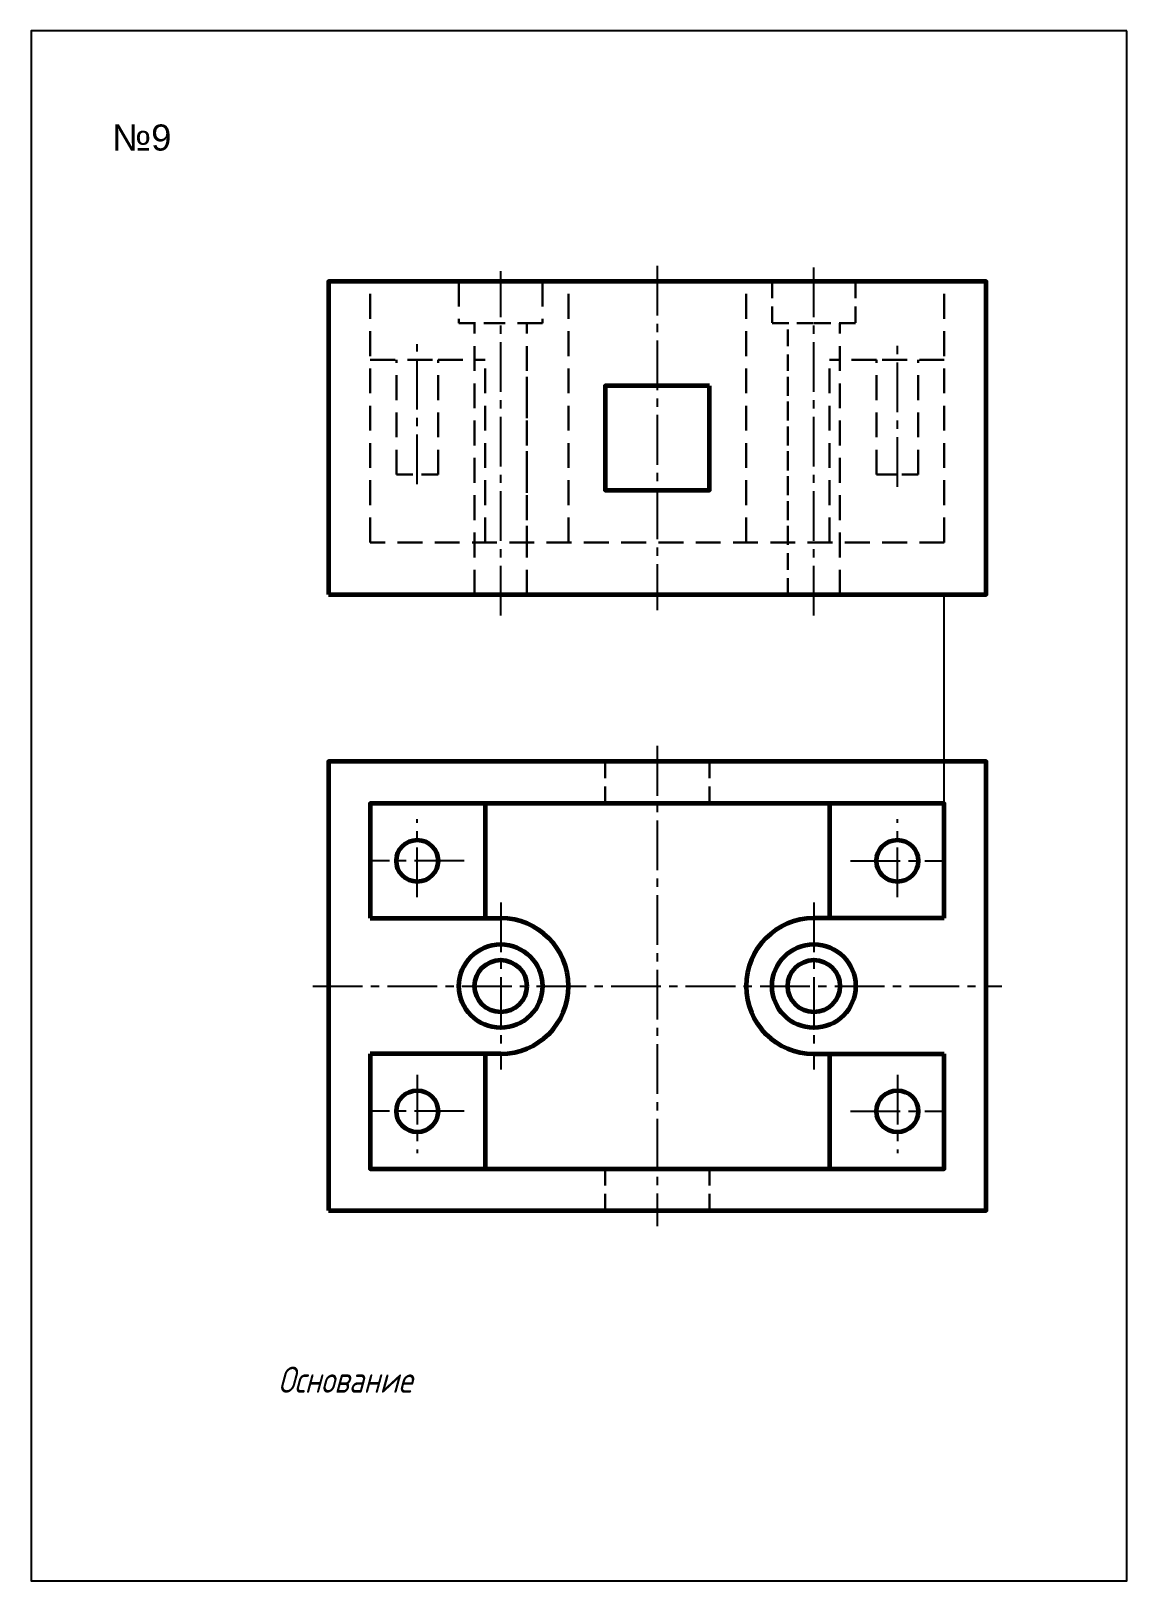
# Model space of a CAD drawing. Header units: millimetres. Extents: x 0 to 210, y 0 to 297.
import ezdxf

# ---------------------------------------------------------------- set-up
doc = ezdxf.new("R2010")
doc.units = ezdxf.units.MM
doc.header["$LTSCALE"] = 0.5
doc.linetypes.add('CENTER2', pattern=[28.575, 19.05, -3.175, 3.175, -3.175])
doc.linetypes.add('DASHED2', pattern=[9.525, 6.35, -3.175])
doc.layers.get('0').update_dxf_attribs({"linetype": 'CONTINUOUS'})
doc.layers.get('Defpoints').update_dxf_attribs({"linetype": 'CONTINUOUS'})
doc.styles.get("Standard").update_dxf_attribs({"font": 'isocpeur.ttf', "width": 0.8, "oblique": 15})
doc.styles.add('АРИАЛ-5(1)', font='ARIAL.TTF', dxfattribs={"height": 5})

msp = doc.modelspace()

# ---------------------------------------------------------------- linework, layer by layer
at = {"linetype": 'CENTER2'}
for p, q in [((90, 185), (90, 250.99)), ((120, 252), (120, 186)), ((150, 185), (150, 251.75)), ((74, 210.19), (74, 237)), ((166, 209.67), (166, 237)), ((120, 160), (120, 68)), ((74, 131), (74, 146)), ((166, 131), (166, 146)), ((83, 138), (65, 138)), ((157, 138), (175, 138)), ((90, 130), (90, 98)), ((150, 130), (150, 98)), ((54, 114), (186, 114)), ((74, 97), (74, 82)), ((166, 97), (166, 82)), ((83, 90), (65, 90)), ((157, 90), (175, 90))]:
    msp.add_line(p, q, dxfattribs=at)
at = {"color": 7, "linetype": 'DASHED2', "lineweight": 30, "ltscale": 1.5}
for p, q in [((65, 199), (65, 249)), ((82, 249), (82, 241)), ((98, 249), (98, 241)), ((103, 199), (103, 249)), ((137, 199), (137, 249)), ((175, 199), (175, 249)), ((175, 199), (175, 249)), ((85, 189), (85, 241)), ((98, 241), (90, 241)), ((95, 189), (95, 241)), ((155, 189), (155, 241)), ((65, 234), (82, 234)), ((70, 212), (70, 234)), ((78, 212), (78, 234)), ((78, 234), (87, 234)), ((87, 199), (87, 234)), ((153, 199), (153, 234)), ((162, 234), (153, 234)), ((175, 234), (158, 234)), ((162, 212), (162, 234)), ((170, 212), (170, 234)), ((162, 212), (166, 212)), ((175, 199), (65, 199))]:
    msp.add_line(p, q, dxfattribs=at)
at = {"color": 7, "linetype": 'DASHED2', "lineweight": 30}
for p, q in [((142, 249), (142, 241)), ((158, 249), (158, 241)), ((82, 241), (90, 241)), ((142, 241), (150, 241)), ((145, 189), (145, 241)), ((158, 241), (150, 241)), ((95, 199), (95, 234)), ((145, 199), (145, 234)), ((70, 212), (74, 212)), ((78, 212), (74, 212)), ((170, 212), (166, 212)), ((110, 157), (110, 149)), ((130, 157), (130, 149)), ((110, 71), (110, 79)), ((130, 71), (130, 79))]:
    msp.add_line(p, q, dxfattribs=at)
at = {"linetype": 'Continuous', "lineweight": -3}
for p, q in [((183, 189), (183, 199)), ((175, 149), (175, 189)), ((153, 149), (157, 149))]:
    msp.add_line(p, q, dxfattribs=at)
at = {"color": 7, "lineweight": 60, "ltscale": 0.5}
for p, q in [((87, 149), (87, 127)), ((153, 149), (153, 127)), ((65, 127), (90, 127)), ((175, 127), (150, 127)), ((90, 101), (65, 101)), ((87, 101), (87, 79)), ((150, 101), (175, 101)), ((153, 101), (153, 79))]:
    msp.add_line(p, q, dxfattribs=at)
for points in [[(57, 189), (183, 189), (183, 249), (57, 249)], [(130, 229), (110, 229), (110, 209), (130, 209)], [(57, 71), (183, 71), (183, 157), (57, 157)]]:
    msp.add_lwpolyline(points, close=True, dxfattribs=at)
for points in [[(175, 127), (175, 149), (65, 149), (65, 127)], [(65, 101), (65, 79), (175, 79), (175, 101)]]:
    msp.add_lwpolyline(points, dxfattribs=at)
for centre, radius in [((74, 138), 4), ((166, 138), 4), ((90, 114), 8), ((150, 114), 8), ((90, 114), 5), ((150, 114), 5), ((74, 90), 4), ((166, 90), 4)]:
    msp.add_circle(centre, radius, dxfattribs=at)
for centre, start, end in [((90, 114), 270, 90), ((150, 114), 90, 270)]:
    msp.add_arc(centre, 13, start, end, dxfattribs=at)
at = {"layer": 'Defpoints'}
msp.add_lwpolyline([(210, 297), (0, 297), (0, 0), (210, 0)], close=True, dxfattribs=at)

# ---------------------------------------------------------------- texts
at = {"color": 7, "linetype": 'Continuous', "lineweight": -3, "style": 'АРИАЛ-5(1)'}
msp.add_text('№9', height=5, dxfattribs=at).set_placement((15.53, 274.09))
at = {"oblique": 15, "width": 0.8}
msp.add_text('Основание', height=5, dxfattribs=at).set_placement((47.32, 36.07))

doc.saveas('drawing.dxf')
